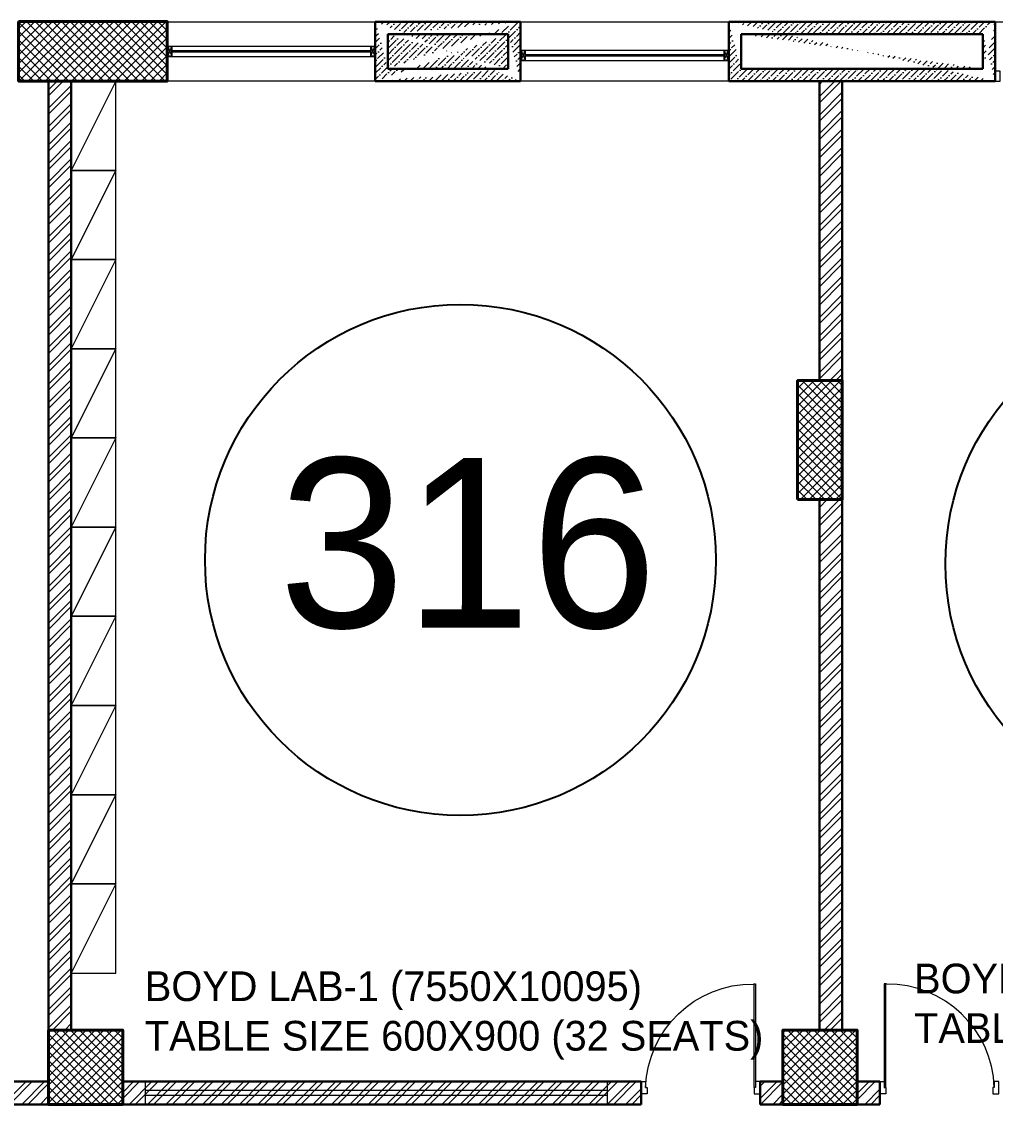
# Model space of a CAD drawing. Header units: millimetres. Extents: x 8275 to 147087, y -297470 to -191881.
# Drawn here: x 48699 to 58527, y -277023 to -266097 of the extents above; entities that cross this region are included whole.
import ezdxf

# ---------------------------------------------------------------- set-up
doc = ezdxf.new("R2010")
doc.units = ezdxf.units.MM
doc.header["$LTSCALE"] = 250
doc.header["$MEASUREMENT"] = 0
for name, color, linetype, lineweight in [('col', 6, 'Continuous', 40), ('door', 35, 'Continuous', 13), ('ele', 51, 'Continuous', 18), ('furniture', 5, 'Continuous', 15), ('hatch', 9, 'Continuous', 0), ('text', 7, 'Continuous', 9), ('wall', 1, 'Continuous', 30), ('win', 4, 'Continuous', 20)]:
    doc.layers.add(name, color=color, linetype=linetype, lineweight=lineweight)
doc.layers.add('FUR', color=140, linetype='Continuous')
doc.styles.get("Standard").update_dxf_attribs({"font": 'GOTHIC.TTF', "height": 100})
pattern_1 = [(45, (-6686.724433918018, -319015.2778811397), (-92.80776503073436, 92.80776503073437), []), (45, (-6624.852590668015, -319015.2778811397), (-92.80776503073436, 92.80776503073437), [])]
pattern_2 = [(45, (-6546.862741469406, -319015.2778811397), (-92.80776503073436, 92.80776503073437), []), (45, (-6484.990898219403, -319015.2778811397), (-92.80776503073436, 92.80776503073437), [])]
pattern_3 = [(45, (-6686.724433918018, -319015.2778811397), (23.20194125768359, 85.07378461150648), [109.375, -21.875, 0, -21.875])]

# ---------------------------------------------------------------- blocks, each defined once
blk = doc.blocks.new('A$C75BC0A19')
at = {"layer": 'hatch'}
h = blk.add_hatch(dxfattribs=at)
h.set_pattern_fill('ANSI37', color=256, scale=500)
h.set_pattern_definition([(45, (-9.066518396139145e-05, -0.05359116493491456), (-44.19417382415921, 44.19417382415922), []), (135, (-9.066518396139145e-05, -0.05359116493491456), (-44.19417382415922, -44.19417382415921), [])])
h.paths.add_polyline_path([(-89877.28337581549, 28683.74713454518), (-88377.28337581549, 28683.74713454518), (-88377.28337581549, 29283.74713454518), (-89877.28337581549, 29283.74713454518)])
h = blk.add_hatch(dxfattribs=at)
h.set_pattern_fill('ANSI37', color=256, scale=500, style=0)
h.set_pattern_definition([(45, (-3113851.023972706, 112322.3043739449), (-44.19417382415921, 44.19417382415922), []), (135, (-3113851.023972706, 112322.3043739449), (-44.19417382415922, -44.19417382415921), [])])
h.paths.add_polyline_path([(-82014.81640284928, 24462.18165535852), (-81564.81640284928, 24462.18165535852), (-81564.81640284928, 25662.18165535852), (-82014.81640284928, 25662.18165535852)])
h = blk.add_hatch(dxfattribs=at)
h.set_pattern_fill('ANSI37', color=256, scale=500, style=0)
h.set_pattern_definition([(45, (-3130012.030936654, 88913.3206636669), (-44.19417382415921, 44.19417382415922), []), (135, (-3130012.030936654, 88913.3206636669), (-44.19417382415922, -44.19417382415921), [])])
h.paths.add_polyline_path([(-88827.25767431455, 18358.78556024548), (-89575.81724836724, 18358.78556024548), (-89575.81724836724, 19108.78556024548), (-88827.25767431455, 19108.78556024548)])
h = blk.add_hatch(dxfattribs=at)
h.set_pattern_fill('ANSI37', color=256, scale=500, style=0)
h.set_pattern_definition([(45, (-3122599.589665188, 88913.3206636669), (-44.19417382415921, 44.19417382415922), []), (135, (-3122599.589665188, 88913.3206636669), (-44.19417382415922, -44.19417382415921), [])])
h.paths.add_polyline_path([(-81414.81640284928, 18358.78556024548), (-82163.37597690197, 18358.78556024548), (-82163.37597690197, 19108.78556024548), (-81414.81640284928, 19108.78556024548)])
at = {"layer": 'col', "elevation": 16013.17751590992}
blk.add_lwpolyline([(-89877.28337581549, 29284.03198403359), (-88377.28337581549, 29284.03198403359), (-88377.28337581549, 28684.03198403359), (-89877.28337581549, 28684.03198403359)], close=True, dxfattribs=at)
at = {"layer": 'col'}
for points in [[(-82014.81640284928, 24462.18165535852), (-81564.81640284928, 24462.18165535852), (-81564.81640284928, 25662.18165535852), (-82014.81640284928, 25662.18165535852)], [(-88827.25767431455, 18358.78556024548), (-89575.81724836724, 18358.78556024548), (-89575.81724836724, 19108.78556024548), (-88827.25767431455, 19108.78556024548)], [(-81414.81640284928, 18358.78556024548), (-82163.37597690197, 18358.78556024548), (-82163.37597690197, 19108.78556024548), (-81414.81640284928, 19108.78556024548)]]:
    blk.add_lwpolyline(points, close=True, dxfattribs=at)
blk = doc.blocks.new('D1-1000')
for p, q in [((-950.7042253683321, 1.164153e-10), (-1000.000000011641, 1.164153e-10)), ((-1000.000000011641, 1.164153e-10), (-1000.000000012107, -102.0000000030268)), ((-950.7042253678663, -52.70422535983379), (-950.7042253683321, 1.164153e-10)), ((-49.2957746433094, 0), (0, 0)), ((-49.29577464377508, -52.7042253599502), (-49.2957746433094, 0)), ((0, 0), (4.656613e-10, -102.0000000031432)), ((-962.5352112823165, -52.70422535983379), (-950.7042253678663, -52.70422535983379)), ((-962.5352112823165, -102.0000000030268), (-962.5352112823165, -52.70422535983379)), ((-50.59670324577019, -52.7042253599502), (-50.59670324577019, -923.204246989684)), ((-37.46478872932494, -52.7042253599502), (-49.29577464377508, -52.7042253599502)), ((-37.46478872885929, -923.204246989684), (-37.46478872885929, -52.7042253599502)), ((-37.46478872932494, -102.0000000031432), (-37.46478872932494, -52.7042253599502)), ((-1000.000000011176, -102.0000000030268), (-962.5352112823165, -102.0000000030268)), ((-4.656613e-10, -102.0000000031432), (-37.46478872932494, -102.0000000031432)), ((-54.97400808287784, -923.204246989684), (-37.46478872885929, -923.204246989684))]:
    blk.add_line(p, q)
blk.add_ellipse((-39.72230880195275, 2.195898896548897), major_axis=(646.3662074578173, 674.7231903816781), ratio=0.9774352853459952, start_param=2.382767455577225, end_param=3.900417879911388)
blk = doc.blocks.new('storage')
at = {"layer": 'furniture', "linetype": 'ByBlock', "ltscale": 100}
blk.add_line((0, 450), (900, 0), dxfattribs=at)
blk.add_lwpolyline([(0, 0), (900, 0), (900, 450), (0, 450)], close=True, dxfattribs=at)

msp = doc.modelspace()

# ---------------------------------------------------------------- hatches: boundary and pattern name
at = {"layer": 'hatch'}
h = msp.add_hatch(dxfattribs=at)
h.set_pattern_fill('ANSI36', color=256, scale=350, style=0)
h.set_pattern_definition(pattern_3)
edge = h.paths.add_edge_path()
edge.add_line((53735.14603440696, -266697.4903442304), (53735.1460344051, -266097.8341211871))
edge.add_line((52393.79384745704, -266572.3759490334), (52393.79384745704, -266222.7197259894))
edge.add_line((53610.14603440696, -266572.4903442311), (53610.1460344051, -266222.7652670572))
edge.add_line((52268.79384745704, -266697.3759490334), (52268.79384745704, -266097.7197259894))
edge.add_line((52393.79384745704, -266572.3759490334), (53610.14603440696, -266572.4214901014))
edge.add_line((52268.79384745704, -266697.3759490334), (53735.1460344051, -266697.4258854038))
edge.add_line((52268.79384745704, -266097.7197259894), (53735.1460344051, -266097.7696623596))
edge.add_line((52393.79384745704, -266222.7197259894), (53610.1460344051, -266222.7652670575))
h = msp.add_hatch(dxfattribs=at)
h.set_pattern_fill('ANSI36', color=256, scale=350, style=0)
h.set_pattern_definition(pattern_3)
edge = h.paths.add_edge_path()
edge.add_line((55836.39169843355, -266697.4486434253), (55836.39169843355, -266097.7924203813))
edge.add_line((55961.39169843355, -266572.4486434255), (55961.39169843355, -266222.7924203816))
edge.add_line((55961.39169843355, -266572.4486434255), (58399.84709361056, -266572.5008100144))
edge.add_line((55961.39169843355, -266222.7924203816), (58399.8470936087, -266222.8445869704))
edge.add_line((55836.39169843355, -266697.4486434253), (58524.84709360683, -266697.5052053168))
edge.add_line((55836.39169843355, -266097.7924203813), (58524.84709360683, -266097.8489822728))
edge.add_line((58399.8470936087, -266572.5129195289), (58399.84709360683, -266222.856696485))
edge.add_line((58524.8470936087, -266697.512919528), (58524.84709360683, -266097.856696485))
h = msp.add_hatch(dxfattribs=at)
h.set_pattern_fill('ANSI32', color=256, scale=350, style=0)
h.set_pattern_definition([(45, (-6415.621453175321, -319015.2778811397), (-92.80776503073436, 92.80776503073437), []), (45, (-6353.749609925319, -319015.2778811397), (-92.80776503073436, 92.80776503073437), [])])
h.paths.add_polyline_path([(49200.25254536979, -266697.4899143729), (48970.25254537165, -266697.4899143728), (48970.25254537165, -276272.7363431917), (49200.25254536979, -276272.7363431917)])
h = msp.add_hatch(dxfattribs=at)
h.set_pattern_fill('ANSI32', color=256, scale=350, style=0)
h.set_pattern_definition(pattern_2)
h.paths.add_polyline_path([(56751.25339088682, -269719.3402430479), (56981.25339089008, -269719.3402430479), (56981.25339089008, -266697.7331240889), (56751.25339088729, -266697.7331240889)])
h = msp.add_hatch(dxfattribs=at)
h.set_pattern_fill('ANSI32', color=256, scale=350, style=0)
h.set_pattern_definition(pattern_2)
h.paths.add_polyline_path([(56751.25339088682, -276272.7363380563), (56981.25339088961, -276272.7363380563), (56981.25339088961, -270919.3402430479), (56751.25339088682, -270919.3402430479)])
at = {"layer": 'hatch', "linetype": 'ByBlock', "ltscale": 100}
h = msp.add_hatch(dxfattribs=at)
h.set_pattern_fill('ANSI32', color=256, scale=350, style=0)
h.set_pattern_definition([(45, (335817.0448665004, -553990.7671848835), (-92.80776503073436, 92.80776503073437), []), (45, (335878.9167097504, -553990.7671848835), (-92.80776503073436, 92.80776503073437), [])])
h.paths.add_polyline_path([(48468.99733791128, -276792.7814481294), (48970.25254537165, -276792.7814481294), (48970.25254537165, -277022.7363381609), (48468.99733791128, -277022.7363381609)])
at = {"layer": 'hatch'}
h = msp.add_hatch(dxfattribs=at)
h.set_pattern_fill('ANSI32', color=256, scale=350, style=0)
h.set_pattern_definition(pattern_1)
h.paths.add_polyline_path([(54952.69381683692, -277022.7814481306), (54952.69381683646, -276792.7814481287), (49718.81211942434, -276792.7814481294), (49718.81211942434, -277022.7363381609), (49448.81248063548, -277022.7363380563), (49448.81248063548, -277022.7814481313)])
h = msp.add_hatch(dxfattribs=at)
h.set_pattern_fill('ANSI32', color=256, scale=350, style=0)
h.set_pattern_definition(pattern_1)
h.paths.add_polyline_path([(56152.69381685322, -276792.7772091023), (56382.69381685415, -276792.7814492328), (56382.69381685415, -277022.7899295181), (56152.69381685322, -277022.7856893876)])
h = msp.add_hatch(dxfattribs=at)
h.set_pattern_fill('ANSI32', color=256, scale=350, style=0)
h.set_pattern_definition(pattern_1)
h.paths.add_polyline_path([(57131.25339089055, -276792.7320934666), (57361.25339089148, -276792.7363335972), (57361.25339089148, -277022.7448138825), (57131.25339089055, -277022.7405737519)])

# ---------------------------------------------------------------- linework, layer by layer
at = {"layer": 'ele'}
for p, q in [((50168.78650794784, -266097.7274402137, -11300.6378476528), (52268.79726082506, -266097.7197259892, -11300.6378476528)), ((53735.1460344051, -266097.7696623596, -11300.6378476528), (55836.39169843355, -266097.8563193219, -11300.6378476528)), ((58524.84709360683, -266097.856696485, -11300.6378476528), (59447.64177678386, -266097.783624943, -11300.6378476528)), ((52268.79384745704, -266697.3759490334, -11300.6378476528), (50168.7864179234, -266697.3759490334, -11300.6378476528)), ((55863.35791671695, -266697.4492107623, -11300.6378476528), (53735.14603440696, -266697.4903442304, -11300.6378476528)), ((49948.81211942434, -277022.7814481313, -11300.6378476528), (49948.81211942434, -276792.7814481296, -11300.6378476528)), ((54607.69381685043, -276792.7814481332, -11300.6378476528), (54607.69381685043, -277022.7814481332, -11300.6378476528)), ((54607.69381685043, -276882.7814481311, -11300.6378476528), (49948.81211942434, -276882.7814481296, -11300.6378476528)), ((54607.69381685043, -276932.781448133, -11300.6378476528), (49948.81211942434, -276932.7814481314, -11300.6378476528))]:
    msp.add_line(p, q, dxfattribs=at)
at = {"layer": 'FUR', "linetype": 'ByBlock', "ltscale": 100}
for centre in [(53128.32403216616, -271529.2058761788, 122661.2263082968), (60601.88769898296, -271569.334995642, 122661.2263082968)]:
    msp.add_circle(centre, 2578.425584394703, dxfattribs=at)
at = {"layer": 'wall'}
for p, q in [((52268.79384745704, -266097.7197259894, -11300.6378476528), (53735.1460344051, -266097.7696623596, -11300.6378476528)), ((52268.79384745704, -266697.3759490334, -11300.6378476528), (52268.79384745704, -266097.7197259894, -11300.6378476528)), ((53735.14603440696, -266697.4903442304, -11300.6378476528), (53735.1460344051, -266097.8341211871, -11300.6378476528)), ((55836.39169843355, -266097.7924203813, -11300.6378476528), (58524.84709360683, -266097.8489822728, -11300.6378476528)), ((55836.39169843355, -266697.4486434253, -11300.6378476528), (55836.39169843355, -266097.7924203813, -11300.6378476528)), ((58524.8470936087, -266697.512919528, -11300.6378476528), (58524.84709360683, -266097.856696485, -11300.6378476528)), ((52393.79384745704, -266222.7197259894, -11300.6378476528), (53610.1460344051, -266222.7652670575, -11300.6378476528)), ((52393.79384745704, -266572.3759490334, -11300.6378476528), (52393.79384745704, -266222.7197259894, -11300.6378476528)), ((53610.14603440696, -266572.4903442311, -11300.6378476528), (53610.1460344051, -266222.7652670572, -11300.6378476528)), ((55961.39169843355, -266222.7924203816, -11300.6378476528), (58399.8470936087, -266222.8445869704, -11300.6378476528)), ((55961.39169843355, -266572.4486434255, -11300.6378476528), (55961.39169843355, -266222.7924203816, -11300.6378476528)), ((58399.8470936087, -266572.5129195289, -11300.6378476528), (58399.84709360683, -266222.856696485, -11300.6378476528)), ((52393.79384745704, -266572.3759490334, -11300.6378476528), (53610.14603440696, -266572.4214901014, -11300.6378476528)), ((55961.39169843355, -266572.4486434255, -11300.6378476528), (58399.84709361056, -266572.5008100144, -11300.6378476528)), ((48970.25254537165, -276272.7363431917, -11300.6378476528), (48970.25254536985, -266697.4899143729, -11300.6378476528)), ((49200.25254537165, -276272.7363431917, -11300.6378476528), (49200.25254536985, -266697.4899143729, -11300.6378476528)), ((52268.79384745704, -266697.3759490334, -11300.6378476528), (53735.1460344051, -266697.4258854038, -11300.6378476528)), ((55836.39169843355, -266697.4486434253, -11300.6378476528), (58524.84709360683, -266697.5052053168, -11300.6378476528)), ((56751.25339088729, -266697.4303075486, -11300.6378476528), (56751.25339088682, -269719.3402430479, -11300.6378476528)), ((56981.25339089055, -266697.4303075486, -11300.6378476528), (56981.25339088961, -269719.3402430479, -11300.6378476528)), ((56751.25339088682, -270919.3402430479, -11300.6378476528), (56751.25339088682, -276272.7363380563, -11300.6378476528)), ((56981.25339088961, -270919.3402430479, -11300.6378476528), (56981.25339088868, -276272.7363380563, -11300.6378476528)), ((54952.69381683692, -276792.7814481313, -11300.6378476528), (49718.81211942434, -276792.7814481294, -11300.6378476528)), ((54952.69381685043, -276792.7814481332, -11300.6378476528), (54952.69381685043, -277022.7814481332, -11300.6378476528)), ((56382.69381685415, -276792.781448132, -11300.6378476528), (56152.69381685415, -276792.7814481304, -11300.6378476528)), ((56152.69381685043, -276792.7814481313, -11300.6378476528), (56152.69381685229, -277022.7814481304, -11300.6378476528)), ((57130.59361367766, -276792.8329785989, -11300.6378476528), (57360.59361367766, -276792.8329785989, -11300.6378476528)), ((57360.59361367766, -277022.8329786008, -11300.6378476528), (57360.5936136758, -276792.8244983155, -11300.6378476528)), ((54952.69381683692, -277022.7814481331, -11300.6378476528), (49718.81211942434, -277022.7814481313, -11300.6378476528)), ((56382.69381685415, -277022.7363380563, -11300.6378476528), (56152.71859642351, -277022.781448936, -11300.6378476528)), ((57130.59361367766, -277022.8329786008, -11300.6378476528), (57360.59361367766, -277022.8329786017, -11300.6378476528))]:
    msp.add_line(p, q, dxfattribs=at)
at = {"layer": 'wall', "elevation": -11300.6378476528}
msp.add_lwpolyline([(48468.99733791128, -276792.7814481294), (48970.25254537165, -276792.7814481294), (48970.25254537165, -277022.7363381609), (48468.99733791128, -277022.7363381609)], close=True, dxfattribs=at)
at = {"layer": 'win'}
for p, q in [((50173.78650794784, -266442.576851387, -11300.6378476528), (50213.78650794784, -266352.576851387, -11300.6378476528)), ((50173.78650794784, -266352.576851387, -11300.6378476528), (50213.78650794784, -266442.576851387, -11300.6378476528)), ((52218.79384745704, -266347.5478375113, -11300.6378476528), (50218.78650794784, -266347.5478375113, -11300.6378476528)), ((52223.79384745704, -266442.5478375113, -11300.6378476528), (52263.79384745704, -266352.5478375113, -11300.6378476528)), ((52223.79384745704, -266352.5478375113, -11300.6378476528), (52263.79384745704, -266442.5478375113, -11300.6378476528)), ((52218.79384745704, -266392.5478375113, -11300.6378476528), (50218.78650794784, -266392.5478375113, -11300.6378476528)), ((50218.78650794784, -266402.576851387, -11300.6378476528), (52218.79384745704, -266402.576851387, -11300.6378476528)), ((50218.78650794784, -266447.576851387, -11300.6378476528), (52218.79384745704, -266447.576851387, -11300.6378476528)), ((53740.14603440883, -266482.8109185705, -11300.6378476528), (53780.14603440883, -266392.8109185705, -11300.6378476528)), ((53740.14603440883, -266392.8109185705, -11300.6378476528), (53780.14603440883, -266482.8109185705, -11300.6378476528)), ((55786.39169843541, -266387.8259623544, -11300.6378476528), (53785.14603440883, -266387.7819046949, -11300.6378476528)), ((55786.39169843541, -266432.8259623544, -11300.6378476528), (53785.14603440883, -266432.7819046949, -11300.6378476528)), ((53785.14603440883, -266442.8109185705, -11300.6378476528), (55786.39169843541, -266442.8549762301, -11300.6378476528)), ((55791.39169843541, -266482.8259623544, -11300.6378476528), (55831.39169843541, -266392.8259623544, -11300.6378476528)), ((55791.39169843541, -266392.8259623544, -11300.6378476528), (55831.39169843541, -266482.8259623544, -11300.6378476528)), ((53785.14603440883, -266487.8109185705, -11300.6378476528), (55786.39169843541, -266487.8549762301, -11300.6378476528))]:
    msp.add_line(p, q, dxfattribs=at)
at = {"layer": 'win', "elevation": -11300.6378476528}
for points in [[(50168.78650794784, -266347.576851387), (50168.78650794784, -266447.576851387), (50218.78650794784, -266447.576851387), (50218.78650794784, -266347.576851387)], [(50173.78650794784, -266352.576851387), (50173.78650794784, -266442.576851387), (50213.78650794784, -266442.576851387), (50213.78650794784, -266352.576851387)], [(52218.79384745704, -266347.5478375113), (52218.79384745704, -266447.5478375113), (52268.79384745704, -266447.5478375113), (52268.79384745704, -266347.5478375113)], [(52223.79384745704, -266352.5478375113), (52223.79384745704, -266442.5478375113), (52263.79384745704, -266442.5478375113), (52263.79384745704, -266352.5478375113)], [(53735.14603440883, -266387.8109185705), (53735.14603440883, -266487.8109185705), (53785.14603440883, -266487.8109185705), (53785.14603440883, -266387.8109185705)], [(53740.14603440883, -266392.8109185705), (53740.14603440883, -266482.8109185705), (53780.14603440883, -266482.8109185705), (53780.14603440883, -266392.8109185705)], [(55786.39169843541, -266387.8259623544), (55786.39169843541, -266487.8259623544), (55836.39169843541, -266487.8259623544), (55836.39169843541, -266387.8259623544)], [(55791.39169843541, -266392.8259623544), (55791.39169843541, -266482.8259623544), (55831.39169843541, -266482.8259623544), (55831.39169843541, -266392.8259623544)], [(58524.84709360683, -266597.5052053168), (58524.84709360683, -266697.5052053168), (58574.84709360683, -266697.5052053168), (58574.84709360683, -266597.5052053168)]]:
    msp.add_lwpolyline(points, close=True, dxfattribs=at)

# ---------------------------------------------------------------- block references
at = {"layer": 'door', "zscale": 1.2}
for p, xscale, yscale, rotation in [((56152.69381685136, -276915.18144795, -11300.6378476528), -1.2, 1.200000000000728, 180), ((57361.25339087658, -276915.1814478624, -11300.6378476528), 1.2, 1.2, 179.9999999994789)]:
    msp.add_blockref('D1-1000', p, dxfattribs=dict(at, xscale=xscale, yscale=yscale, rotation=rotation))
at = {"layer": 'furniture', "linetype": 'ByBlock', "rotation": 270}
for p in [(49200.24333330401, -266698.0250363003, -11300.63784765258), (49200.24333330401, -267598.0250363003, -11300.63784765257), (49200.24331964966, -268498.0250363003, -11300.63784765256), (49200.24331964966, -269398.0250363003, -11300.63784765256), (49200.24331964966, -270298.0250363003, -11300.63784765256), (49200.24333330401, -271198.0250363003, -11300.63784765256), (49200.24333330401, -272098.0250363003, -11300.63784765255), (49200.24331964966, -272998.0250363003, -11300.63784765254), (49200.24331964966, -273898.0250363003, -11300.63784765254), (49200.24331964966, -274798.0250363003, -11300.63784765254)]:
    msp.add_blockref('storage', p, dxfattribs=at)
at = {"layer": 'hatch'}
msp.add_blockref('A$C75BC0A19', (138546.0697937389, -295381.5218984064, -11300.6378476528), dxfattribs=at)

# ---------------------------------------------------------------- texts
at = {"layer": 'FUR', "insert": (-3028.6212431764, -272215.2459631662, -11300.6378476528), "char_height": 1710, "width": 112417.8483513891, "attachment_point": 7, "rotation": 359.97865285940503}
msp.add_mtext('\\pi54324;316', dxfattribs=at)
at = {"layer": 'text', "linetype": 'ByBlock', "ltscale": 100, "char_height": 300, "attachment_point": 1, "rotation": 359.99999993996903}
for s, insert, width in [('BOYD LAB-2 (6965X10095)\\PTABLE SIZE 600X900 (32 SEATS)', (57707.38369778945, -275602.9240454398, -11300.6378476528), 5974.564447927668), ('BOYD LAB-1 (7550X10095) \\PTABLE SIZE 600X900 (32 SEATS)', (49942.53555009625, -275680.6032063568, -11300.6378476528), 7430.668111166795)]:
    msp.add_mtext(s, dxfattribs=dict(at, insert=insert, width=width))

doc.saveas('drawing.dxf')
